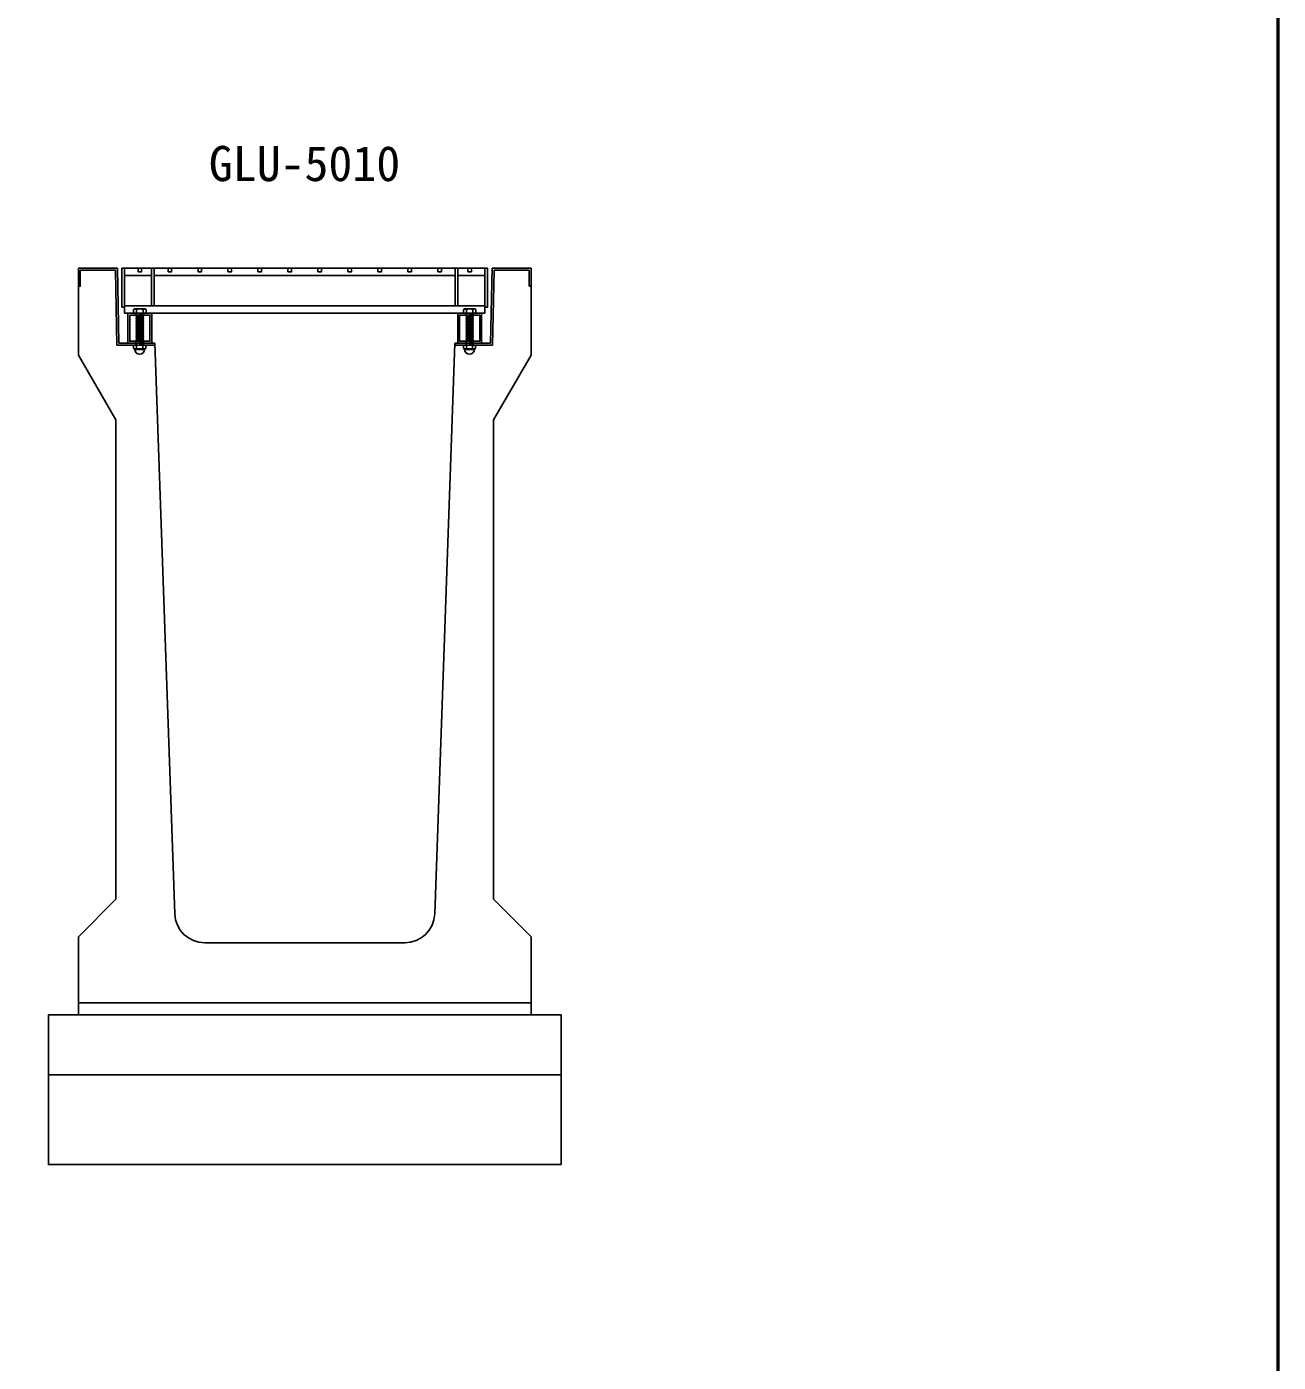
# Model space of a CAD drawing. Units: millimetres, scale not verified. Extents: x -25200 to 25200, y -8910 to 8910.
# Drawn here: x -2687 to -600, y -2228 to 0 of the extents above; entities that cross this region are included whole.
import ezdxf
from ezdxf.enums import TextEntityAlignment as Align

# ---------------------------------------------------------------- set-up
doc = ezdxf.new("R2010")
doc.units = ezdxf.units.MM
doc.header["$LTSCALE"] = 30
doc.linetypes.add('DOTTED', pattern=[1.75, 0.25, -1.5])
for name, color, linetype, lineweight in [('0-2_HATCH', 6, 'Continuous', 25), ('0-5_OUTLINE', 3, 'Continuous', 25), ('0-7_TXT', 7, 'Continuous', 25), ('0-8_WAKU', 3, 'Continuous', 25)]:
    doc.layers.add(name, color=color, linetype=linetype, lineweight=lineweight)
doc.styles.add('ＭＳ ゴシック', font='')
doc.styles.get('ＭＳ ゴシック').set_extended_font_data('MS Gothic')

msp = doc.modelspace()

# ---------------------------------------------------------------- linework, layer by layer
at = {"layer": '0-2_HATCH'}
for p, q in [((-2597.73, -406), (-2539.06, -406)), ((-2539.06, -406), (-2536.56, -531)), ((-1918.43, -402.8), (-2528.43, -402.8)), ((-2523.93, -402.8), (-2523.93, -477.8)), ((-2523.93, -414.8), (-2478.93, -414.8)), ((-2478.93, -402.8), (-2478.93, -465.8)), ((-2474.43, -402.8), (-2474.43, -465.8)), ((-2474.43, -414.8), (-1972.43, -414.8)), ((-1972.43, -402.8), (-1972.43, -465.8)), ((-1967.93, -402.8), (-1967.93, -465.8)), ((-1967.93, -414.8), (-1922.93, -414.8)), ((-1922.93, -402.8), (-1922.93, -477.8)), ((-1907.79, -406), (-1910.29, -531)), ((-1849.13, -406), (-1907.79, -406)), ((-1849.13, -432.8), (-1849.13, -406)), ((-1845.93, -432.8), (-1849.13, -432.8)), ((-2523.93, -465.8), (-1922.93, -465.8)), ((-2523.93, -477.8), (-1922.93, -477.8)), ((-2478.43, -477.8), (-2518.43, -477.8)), ((-2506.93, -470.3), (-2508.93, -471.8)), ((-2508.93, -477.8), (-2508.93, -471.8)), ((-2487.93, -477.8), (-2508.93, -477.8)), ((-2508.6, -471.52), (-2506.93, -470.3)), ((-2489.93, -470.3), (-2506.93, -470.3)), ((-2504.93, -477.8), (-2491.93, -477.8)), ((-2504.93, -478.8), (-2503.93, -477.8)), ((-2503.93, -479.8), (-2504.93, -478.8)), ((-2504.93, -480.8), (-2503.93, -479.8)), ((-2503.93, -481.8), (-2504.93, -480.8)), ((-2504.93, -482.8), (-2503.93, -481.8)), ((-2491.93, -481.8), (-2504.93, -482.8)), ((-2503.93, -483.8), (-2504.93, -482.8)), ((-2504.93, -484.8), (-2503.93, -483.8)), ((-2491.93, -483.8), (-2504.93, -484.8)), ((-2503.93, -485.8), (-2504.93, -484.8)), ((-2504.93, -486.8), (-2503.93, -485.8)), ((-2491.93, -485.8), (-2504.93, -486.8)), ((-2503.93, -487.8), (-2504.93, -486.8)), ((-2504.93, -488.8), (-2503.93, -487.8)), ((-2491.93, -487.8), (-2504.93, -488.8)), ((-2503.93, -489.8), (-2504.93, -488.8)), ((-2491.93, -489.8), (-2504.93, -490.8)), ((-2504.93, -490.8), (-2503.93, -489.8)), ((-2503.93, -477.8), (-2503.93, -471.8)), ((-2492.93, -477.8), (-2492.93, -471.8)), ((-2492.93, -478.8), (-2491.93, -477.8)), ((-2491.93, -479.8), (-2492.93, -478.8)), ((-2492.93, -482.8), (-2491.93, -481.8)), ((-2491.93, -483.8), (-2492.93, -482.8)), ((-2492.93, -484.8), (-2491.93, -483.8)), ((-2491.93, -485.8), (-2492.93, -484.8)), ((-2492.93, -486.8), (-2491.93, -485.8)), ((-2491.93, -487.8), (-2492.93, -486.8)), ((-2492.93, -490.8), (-2491.93, -489.8)), ((-2488.25, -471.52), (-2489.93, -470.3)), ((-2487.93, -477.8), (-2487.93, -471.8)), ((-1928.43, -477.8), (-1968.43, -477.8)), ((-1956.93, -470.3), (-1958.93, -471.8)), ((-1958.93, -477.8), (-1958.93, -471.8)), ((-1937.93, -477.8), (-1958.93, -477.8)), ((-1958.6, -471.52), (-1956.93, -470.3)), ((-1939.93, -470.3), (-1956.93, -470.3)), ((-1954.93, -477.8), (-1941.93, -477.8)), ((-1954.93, -478.8), (-1953.93, -477.8)), ((-1953.93, -479.8), (-1954.93, -478.8)), ((-1954.93, -480.8), (-1953.93, -479.8)), ((-1953.93, -481.8), (-1954.93, -480.8)), ((-1954.93, -482.8), (-1953.93, -481.8)), ((-1941.93, -481.8), (-1954.93, -482.8)), ((-1953.93, -483.8), (-1954.93, -482.8)), ((-1954.93, -484.8), (-1953.93, -483.8)), ((-1941.93, -483.8), (-1954.93, -484.8)), ((-1953.93, -485.8), (-1954.93, -484.8)), ((-1954.93, -486.8), (-1953.93, -485.8)), ((-1941.93, -485.8), (-1954.93, -486.8)), ((-1953.93, -487.8), (-1954.93, -486.8)), ((-1954.93, -488.8), (-1953.93, -487.8)), ((-1941.93, -487.8), (-1954.93, -488.8)), ((-1953.93, -489.8), (-1954.93, -488.8)), ((-1941.93, -489.8), (-1954.93, -490.8)), ((-1954.93, -490.8), (-1953.93, -489.8)), ((-1953.93, -477.8), (-1953.93, -471.8)), ((-1942.93, -477.8), (-1942.93, -471.8)), ((-1942.93, -478.8), (-1941.93, -477.8)), ((-1941.93, -479.8), (-1942.93, -478.8)), ((-1942.93, -482.8), (-1941.93, -481.8)), ((-1941.93, -483.8), (-1942.93, -482.8)), ((-1942.93, -484.8), (-1941.93, -483.8)), ((-1941.93, -485.8), (-1942.93, -484.8)), ((-1942.93, -486.8), (-1941.93, -485.8)), ((-1941.93, -487.8), (-1942.93, -486.8)), ((-1942.93, -490.8), (-1941.93, -489.8)), ((-1938.25, -471.52), (-1939.93, -470.3)), ((-1937.93, -477.8), (-1937.93, -471.8)), ((-2491.93, -491.8), (-2504.93, -492.8)), ((-2503.93, -493.8), (-2504.93, -492.8)), ((-2491.93, -493.8), (-2504.93, -494.8)), ((-2504.93, -494.8), (-2503.93, -493.8)), ((-2503.93, -495.8), (-2504.93, -494.8)), ((-2491.93, -495.8), (-2504.93, -496.8)), ((-2504.93, -496.8), (-2503.93, -495.8)), ((-2503.93, -497.8), (-2504.93, -496.8)), ((-2491.93, -497.8), (-2504.93, -498.8)), ((-2504.93, -498.8), (-2503.93, -497.8)), ((-2503.93, -499.8), (-2504.93, -498.8)), ((-2491.93, -499.8), (-2504.93, -500.8)), ((-2504.93, -500.8), (-2503.93, -499.8)), ((-2503.93, -501.8), (-2504.93, -500.8)), ((-2491.93, -501.8), (-2504.93, -502.8)), ((-2504.93, -502.8), (-2503.93, -501.8)), ((-2503.93, -503.8), (-2504.93, -502.8)), ((-2491.93, -503.8), (-2504.93, -504.8)), ((-2504.93, -504.8), (-2503.93, -503.8)), ((-2503.93, -505.8), (-2504.93, -504.8)), ((-2491.93, -505.8), (-2504.93, -506.8)), ((-2504.93, -506.8), (-2503.93, -505.8)), ((-2503.93, -507.8), (-2504.93, -506.8)), ((-2491.93, -507.8), (-2504.93, -508.8)), ((-2504.93, -508.8), (-2503.93, -507.8)), ((-2503.93, -509.8), (-2504.93, -508.8)), ((-2491.93, -509.8), (-2504.93, -510.8)), ((-2504.93, -510.8), (-2503.93, -509.8)), ((-2503.93, -511.8), (-2504.93, -510.8)), ((-2491.93, -511.8), (-2504.93, -512.8)), ((-2504.93, -512.8), (-2503.93, -511.8)), ((-2491.93, -491.8), (-2492.93, -490.8)), ((-2492.93, -492.8), (-2491.93, -491.8)), ((-2491.93, -493.8), (-2492.93, -492.8)), ((-2492.93, -494.8), (-2491.93, -493.8)), ((-2492.93, -494.8), (-2491.93, -495.8)), ((-2492.93, -496.8), (-2491.93, -495.8)), ((-2492.93, -496.8), (-2491.93, -497.8)), ((-2492.93, -498.8), (-2491.93, -497.8)), ((-2492.93, -498.8), (-2491.93, -499.8)), ((-2492.93, -500.8), (-2491.93, -499.8)), ((-2492.93, -500.8), (-2491.93, -501.8)), ((-2492.93, -502.8), (-2491.93, -501.8)), ((-2492.93, -502.8), (-2491.93, -503.8)), ((-2492.93, -504.8), (-2491.93, -503.8)), ((-2492.93, -504.8), (-2491.93, -505.8)), ((-2492.93, -506.8), (-2491.93, -505.8)), ((-2492.93, -506.8), (-2491.93, -507.8)), ((-2492.93, -508.8), (-2491.93, -507.8)), ((-2492.93, -508.8), (-2491.93, -509.8)), ((-2492.93, -510.8), (-2491.93, -509.8)), ((-2492.93, -510.8), (-2491.93, -511.8)), ((-2492.93, -512.8), (-2491.93, -511.8)), ((-1941.93, -491.8), (-1954.93, -492.8)), ((-1953.93, -493.8), (-1954.93, -492.8)), ((-1941.93, -493.8), (-1954.93, -494.8)), ((-1954.93, -494.8), (-1953.93, -493.8)), ((-1953.93, -495.8), (-1954.93, -494.8)), ((-1941.93, -495.8), (-1954.93, -496.8)), ((-1954.93, -496.8), (-1953.93, -495.8)), ((-1953.93, -497.8), (-1954.93, -496.8)), ((-1941.93, -497.8), (-1954.93, -498.8)), ((-1954.93, -498.8), (-1953.93, -497.8)), ((-1953.93, -499.8), (-1954.93, -498.8)), ((-1941.93, -499.8), (-1954.93, -500.8)), ((-1954.93, -500.8), (-1953.93, -499.8)), ((-1953.93, -501.8), (-1954.93, -500.8)), ((-1941.93, -501.8), (-1954.93, -502.8)), ((-1954.93, -502.8), (-1953.93, -501.8)), ((-1953.93, -503.8), (-1954.93, -502.8)), ((-1941.93, -503.8), (-1954.93, -504.8)), ((-1954.93, -504.8), (-1953.93, -503.8)), ((-1953.93, -505.8), (-1954.93, -504.8)), ((-1941.93, -505.8), (-1954.93, -506.8)), ((-1954.93, -506.8), (-1953.93, -505.8)), ((-1953.93, -507.8), (-1954.93, -506.8)), ((-1941.93, -507.8), (-1954.93, -508.8)), ((-1954.93, -508.8), (-1953.93, -507.8)), ((-1953.93, -509.8), (-1954.93, -508.8)), ((-1941.93, -509.8), (-1954.93, -510.8)), ((-1954.93, -510.8), (-1953.93, -509.8)), ((-1953.93, -511.8), (-1954.93, -510.8)), ((-1941.93, -511.8), (-1954.93, -512.8)), ((-1954.93, -512.8), (-1953.93, -511.8)), ((-1941.93, -491.8), (-1942.93, -490.8)), ((-1942.93, -492.8), (-1941.93, -491.8)), ((-1941.93, -493.8), (-1942.93, -492.8)), ((-1942.93, -494.8), (-1941.93, -493.8)), ((-1942.93, -494.8), (-1941.93, -495.8)), ((-1942.93, -496.8), (-1941.93, -495.8)), ((-1942.93, -496.8), (-1941.93, -497.8)), ((-1942.93, -498.8), (-1941.93, -497.8)), ((-1942.93, -498.8), (-1941.93, -499.8)), ((-1942.93, -500.8), (-1941.93, -499.8)), ((-1942.93, -500.8), (-1941.93, -501.8)), ((-1942.93, -502.8), (-1941.93, -501.8)), ((-1942.93, -502.8), (-1941.93, -503.8)), ((-1942.93, -504.8), (-1941.93, -503.8)), ((-1942.93, -504.8), (-1941.93, -505.8)), ((-1942.93, -506.8), (-1941.93, -505.8)), ((-1942.93, -506.8), (-1941.93, -507.8)), ((-1942.93, -508.8), (-1941.93, -507.8)), ((-1942.93, -508.8), (-1941.93, -509.8)), ((-1942.93, -510.8), (-1941.93, -509.8)), ((-1942.93, -510.8), (-1941.93, -511.8)), ((-1942.93, -512.8), (-1941.93, -511.8)), ((-2473.32, -531), (-2536.56, -531)), ((-2508.07, -531), (-2508.93, -531.65)), ((-2508.93, -531.65), (-2508.93, -536.83)), ((-2489.38, -531), (-2508.07, -531)), ((-2503.93, -513.8), (-2504.93, -512.8)), ((-2491.93, -513.8), (-2504.93, -514.8)), ((-2504.93, -514.8), (-2503.93, -513.8)), ((-2503.93, -515.8), (-2504.93, -514.8)), ((-2491.93, -515.8), (-2504.93, -516.8)), ((-2504.93, -516.8), (-2503.93, -515.8)), ((-2503.93, -517.8), (-2504.93, -516.8)), ((-2491.93, -517.8), (-2504.93, -518.8)), ((-2504.93, -518.8), (-2503.93, -517.8)), ((-2503.93, -519.8), (-2504.93, -518.8)), ((-2491.93, -519.8), (-2504.93, -520.8)), ((-2504.93, -520.8), (-2503.93, -519.8)), ((-2503.93, -521.8), (-2504.93, -520.8)), ((-2491.93, -521.8), (-2504.93, -522.8)), ((-2504.93, -522.8), (-2503.93, -521.8)), ((-2503.93, -523.79), (-2504.93, -522.79)), ((-2491.93, -523.8), (-2504.93, -524.8)), ((-2504.93, -524.8), (-2503.93, -523.8)), ((-2503.93, -525.79), (-2504.93, -524.79)), ((-2503.93, -527.8), (-2504.93, -526.8)), ((-2504.93, -528.8), (-2503.93, -527.8)), ((-2503.93, -529.79), (-2504.93, -528.79)), ((-2504.72, -531), (-2504.93, -530.8)), ((-2504.92, -526.8), (-2503.92, -525.8)), ((-2504.92, -530.8), (-2503.92, -529.8)), ((-2503.83, -531.65), (-2503.83, -536.83)), ((-2493.62, -531.65), (-2493.62, -536.83)), ((-2492.93, -512.8), (-2491.93, -513.8)), ((-2492.93, -514.8), (-2491.93, -513.8)), ((-2492.93, -514.8), (-2491.93, -515.8)), ((-2492.93, -516.8), (-2491.93, -515.8)), ((-2492.93, -516.8), (-2491.93, -517.8)), ((-2492.93, -518.8), (-2491.93, -517.8)), ((-2492.93, -518.8), (-2491.93, -519.8)), ((-2492.93, -520.8), (-2491.93, -519.8)), ((-2492.93, -520.8), (-2491.93, -521.8)), ((-2492.93, -522.8), (-2491.93, -521.8)), ((-2492.93, -522.8), (-2491.93, -523.8)), ((-2492.93, -524.79), (-2491.93, -523.79)), ((-2492.93, -524.79), (-2491.93, -525.8)), ((-2492.93, -526.8), (-2491.93, -525.8)), ((-2492.93, -528.79), (-2491.93, -527.79)), ((-2492.93, -528.79), (-2491.93, -529.8)), ((-2492.93, -530.8), (-2491.93, -529.8)), ((-2492.92, -526.8), (-2491.92, -527.8)), ((-2492.92, -530.8), (-2492.72, -531)), ((-2489.38, -531), (-2488.52, -531.65)), ((-2488.52, -531.65), (-2488.52, -536.83)), ((-1910.29, -531), (-1973.43, -531)), ((-1958.07, -531), (-1958.93, -531.65)), ((-1958.93, -531.65), (-1958.93, -536.83)), ((-1939.38, -531), (-1958.07, -531)), ((-1953.93, -513.8), (-1954.93, -512.8)), ((-1941.93, -513.8), (-1954.93, -514.8)), ((-1954.93, -514.8), (-1953.93, -513.8)), ((-1953.93, -515.8), (-1954.93, -514.8)), ((-1941.93, -515.8), (-1954.93, -516.8)), ((-1954.93, -516.8), (-1953.93, -515.8)), ((-1953.93, -517.8), (-1954.93, -516.8)), ((-1941.93, -517.8), (-1954.93, -518.8)), ((-1954.93, -518.8), (-1953.93, -517.8)), ((-1953.93, -519.8), (-1954.93, -518.8)), ((-1941.93, -519.8), (-1954.93, -520.8)), ((-1954.93, -520.8), (-1953.93, -519.8)), ((-1953.93, -521.8), (-1954.93, -520.8)), ((-1941.93, -521.8), (-1954.93, -522.8)), ((-1954.93, -522.8), (-1953.93, -521.8)), ((-1953.93, -523.79), (-1954.93, -522.79)), ((-1941.93, -523.8), (-1954.93, -524.8)), ((-1954.93, -524.8), (-1953.93, -523.8)), ((-1953.93, -525.79), (-1954.93, -524.79)), ((-1953.93, -527.8), (-1954.93, -526.8)), ((-1954.93, -528.8), (-1953.93, -527.8)), ((-1953.93, -529.79), (-1954.93, -528.79)), ((-1954.72, -531), (-1954.93, -530.8)), ((-1954.92, -526.8), (-1953.92, -525.8)), ((-1954.92, -530.8), (-1953.92, -529.8)), ((-1953.83, -531.65), (-1953.83, -536.83)), ((-1943.62, -531.65), (-1943.62, -536.83)), ((-1942.93, -512.8), (-1941.93, -513.8)), ((-1942.93, -514.8), (-1941.93, -513.8)), ((-1942.93, -514.8), (-1941.93, -515.8)), ((-1942.93, -516.8), (-1941.93, -515.8)), ((-1942.93, -516.8), (-1941.93, -517.8)), ((-1942.93, -518.8), (-1941.93, -517.8)), ((-1942.93, -518.8), (-1941.93, -519.8)), ((-1942.93, -520.8), (-1941.93, -519.8)), ((-1942.93, -520.8), (-1941.93, -521.8)), ((-1942.93, -522.8), (-1941.93, -521.8)), ((-1942.93, -522.8), (-1941.93, -523.8)), ((-1942.93, -524.79), (-1941.93, -523.79)), ((-1942.93, -524.79), (-1941.93, -525.8)), ((-1942.93, -526.8), (-1941.93, -525.8)), ((-1942.93, -528.79), (-1941.93, -527.79)), ((-1942.93, -528.79), (-1941.93, -529.8)), ((-1942.93, -530.8), (-1941.93, -529.8)), ((-1942.92, -526.8), (-1941.92, -527.8)), ((-1942.92, -530.8), (-1942.72, -531)), ((-1939.38, -531), (-1938.52, -531.65)), ((-1938.52, -531.65), (-1938.52, -536.83)), ((-2507.24, -537.8), (-2508.93, -536.83)), ((-2507.24, -538.13), (-2507.24, -537.8)), ((-2490.21, -537.8), (-2507.24, -537.8)), ((-2490.21, -538.13), (-2507.24, -538.13)), ((-2490.21, -537.8), (-2488.52, -536.83)), ((-2490.21, -538.13), (-2490.21, -537.8)), ((-1957.24, -537.8), (-1958.93, -536.83)), ((-1957.24, -538.13), (-1957.24, -537.8)), ((-1940.21, -537.8), (-1957.24, -537.8)), ((-1940.21, -538.13), (-1957.24, -538.13)), ((-1940.21, -537.8), (-1938.52, -536.83)), ((-1940.21, -538.13), (-1940.21, -537.8))]:
    msp.add_line(p, q, dxfattribs=at)
at = {"layer": '0-2_HATCH', "linetype": 'DOTTED'}
for p, q in [((-2491.93, -477.8), (-2504.93, -478.8)), ((-2491.93, -479.8), (-2504.93, -480.8)), ((-1941.93, -477.8), (-1954.93, -478.8)), ((-1941.93, -479.8), (-1954.93, -480.8)), ((-2491.93, -527.8), (-2504.93, -528.8)), ((-2491.92, -525.8), (-2504.92, -526.8)), ((-2491.92, -529.8), (-2504.92, -530.8)), ((-1941.93, -527.8), (-1954.93, -528.8)), ((-1941.92, -525.8), (-1954.92, -526.8)), ((-1941.92, -529.8), (-1954.92, -530.8))]:
    msp.add_line(p, q, dxfattribs=at)
at = {"layer": '0-2_HATCH'}
for points in [[(-2600.93, -432.8), (-2597.73, -432.8), (-2597.73, -406)], [(-2528.43, -402.8), (-2528.43, -467.8), (-2523.93, -467.8)], [(-2495.43, -402.8), (-2495.43, -408.8), (-2501.43, -408.8), (-2501.43, -402.8)], [(-2445.43, -402.8), (-2445.43, -408.8), (-2451.43, -408.8), (-2451.43, -402.8)], [(-2395.43, -402.8), (-2395.43, -408.8), (-2401.43, -408.8), (-2401.43, -402.8)], [(-2345.43, -402.8), (-2345.43, -408.8), (-2351.43, -408.8), (-2351.43, -402.8)], [(-2295.43, -402.8), (-2295.43, -408.8), (-2301.43, -408.8), (-2301.43, -402.8)], [(-2245.43, -402.8), (-2245.43, -408.8), (-2251.43, -408.8), (-2251.43, -402.8)], [(-2195.43, -402.8), (-2195.43, -408.8), (-2201.43, -408.8), (-2201.43, -402.8)], [(-2145.43, -402.8), (-2145.43, -408.8), (-2151.43, -408.8), (-2151.43, -402.8)], [(-2095.43, -402.8), (-2095.43, -408.8), (-2101.43, -408.8), (-2101.43, -402.8)], [(-2045.43, -402.8), (-2045.43, -408.8), (-2051.43, -408.8), (-2051.43, -402.8)], [(-1995.43, -402.8), (-1995.43, -408.8), (-2001.43, -408.8), (-2001.43, -402.8)], [(-1945.43, -402.8), (-1945.43, -408.8), (-1951.43, -408.8), (-1951.43, -402.8)], [(-1918.43, -402.8), (-1918.43, -467.8), (-1922.93, -467.8)], [(-2518.43, -477.8), (-2518.43, -527.8), (-2478.43, -527.8), (-2478.43, -477.8)], [(-2491.93, -481.8), (-2492.93, -480.8), (-2491.93, -479.8)], [(-2491.93, -489.8), (-2492.93, -488.8), (-2491.93, -487.8)], [(-1928.43, -477.8), (-1928.43, -527.8), (-1968.43, -527.8), (-1968.43, -477.8)], [(-1941.93, -481.8), (-1942.93, -480.8), (-1941.93, -479.8)], [(-1941.93, -489.8), (-1942.93, -488.8), (-1941.93, -487.8)], [(-2504.93, -492.8), (-2503.93, -491.8), (-2504.93, -490.8)], [(-1954.93, -492.8), (-1953.93, -491.8), (-1954.93, -490.8)]]:
    msp.add_lwpolyline(points, dxfattribs=at)
for points in [[(-2515.23, -481), (-2515.23, -524.6), (-2481.63, -524.6), (-2481.63, -481)], [(-1931.63, -481), (-1931.63, -524.6), (-1965.23, -524.6), (-1965.23, -481)]]:
    msp.add_lwpolyline(points, close=True, dxfattribs=at)
for centre, radius, start, end in [((-2506.43, -474.42), 3.62, 46.39563, 133.60437), ((-2498.43, -486.42), 15.62, 69.39075, 110.60925), ((-2490.43, -474.42), 3.62, 46.39563, 133.60437), ((-1956.43, -474.42), 3.62, 46.39563, 133.60437), ((-1948.43, -486.42), 15.62, 69.39075, 110.60925), ((-1940.43, -474.42), 3.62, 46.39563, 133.60437), ((-2506.38, -536.34), 5.35, 61.49832, 118.50684), ((-2498.72, -551.41), 20.42, 75.52621, 104.47362), ((-2491.07, -536.34), 5.35, 61.49231, 118.50169), ((-1956.38, -536.34), 5.35, 61.49832, 118.50684), ((-1948.72, -551.41), 20.42, 75.52621, 104.47362), ((-1941.07, -536.34), 5.35, 61.49231, 118.50169), ((-2506.38, -532.13), 5.35, 241.49843, 298.50089), ((-2498.72, -538.13), 8.19, 180, 359.99995), ((-2498.72, -517.06), 20.42, 255.52638, 284.47374), ((-2491.07, -532.13), 5.35, 241.49989, 298.5), ((-1956.38, -532.13), 5.35, 241.49843, 298.50089), ((-1948.72, -538.13), 8.19, 180, 359.99995), ((-1948.72, -517.06), 20.42, 255.52638, 284.47374), ((-1941.07, -532.13), 5.35, 241.49989, 298.5)]:
    msp.add_arc(centre, radius, start, end, dxfattribs=at)
at = {"layer": '0-5_OUTLINE'}
for p, q in [((-2600.93, -402.8), (-2535.93, -402.8)), ((-2535.93, -402.8), (-2533.43, -527.8)), ((-1910.93, -402.8), (-1913.43, -527.8)), ((-1845.93, -402.8), (-1910.93, -402.8)), ((-1845.93, -547.8), (-1845.93, -402.8)), ((-2473.43, -527.8), (-2533.43, -527.8)), ((-2473.43, -527.8), (-2440.12, -1479.55)), ((-1973.43, -527.8), (-2006.74, -1479.55)), ((-1913.43, -527.8), (-1973.43, -527.8)), ((-1845.93, -547.8), (-1908.43, -655.8)), ((-1908.43, -655.8), (-1908.43, -1455.3)), ((-2600.93, -1517.8), (-2538.43, -1455.3)), ((-1845.93, -1517.8), (-1908.43, -1455.3)), ((-2600.93, -1517.8), (-2600.93, -1647.8)), ((-2056.71, -1527.8), (-2390.15, -1527.8)), ((-1845.93, -1517.8), (-1845.93, -1647.8)), ((-1795.93, -1647.8), (-2650.93, -1647.8)), ((-1845.93, -1627.8), (-2600.93, -1627.8)), ((-1795.93, -1897.8), (-1795.93, -1647.8)), ((-1795.93, -1747.8), (-2650.93, -1747.8))]:
    msp.add_line(p, q, dxfattribs=at)
for points in [[(-2600.93, -402.8), (-2600.93, -547.8), (-2538.43, -655.8), (-2538.43, -1455.3)], [(-1795.93, -1897.8), (-2650.93, -1897.8), (-2650.93, -1647.8)]]:
    msp.add_lwpolyline(points, dxfattribs=at)
for centre, start, end in [((-2390.15, -1477.8), 182.00453, 270), ((-2056.71, -1477.8), 270, 357.99545)]:
    msp.add_arc(centre, 50, start, end, dxfattribs=at)
at = {"layer": '0-8_WAKU', "lineweight": 50}
msp.add_lwpolyline([(-24600, -8310), (-600, -8310), (-600, 8310), (-24600, 8310)], close=True, dxfattribs=at)

# ---------------------------------------------------------------- texts
at = {"layer": '0-7_TXT', "style": 'ＭＳ ゴシック'}
msp.add_text('GLU-5010', height=58.65, dxfattribs=at).set_placement((-2383.43, -275.07), align=Align.BOTTOM_LEFT)

doc.saveas('drawing.dxf')
